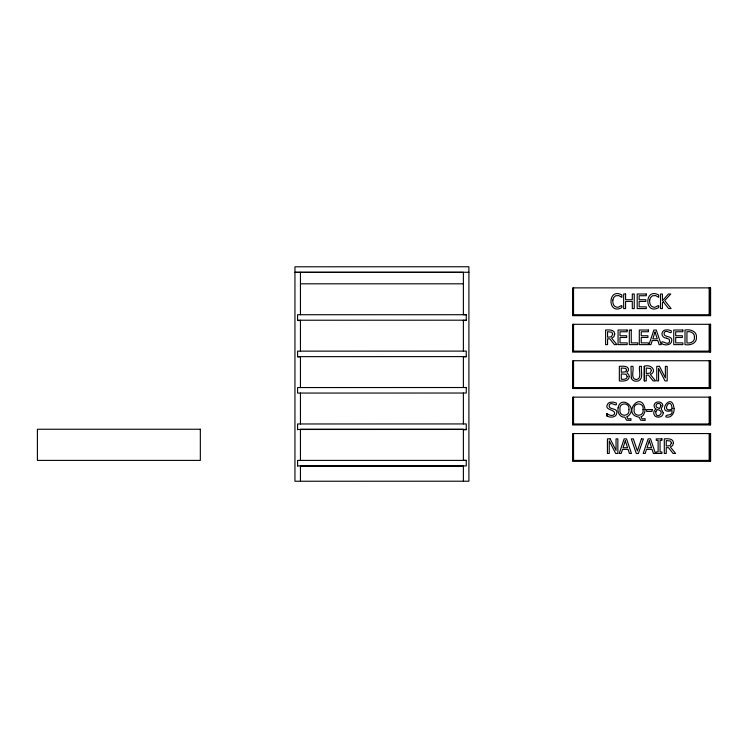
<?xml version="1.0" encoding="UTF-8"?>
<svg xmlns="http://www.w3.org/2000/svg" width="748" height="748" viewBox="0 0 748 748"><rect width="100%" height="100%" fill="white"/><g stroke="black" fill="none" stroke-linecap="round" stroke-linejoin="round"><path stroke-width="1.12" d="M618.091 407.856C617.119 412.185 619.84 417.739 624.87 417.16L626.544 420.189L630.929 420.432L630.929 418.665L627.946 418.871L626.74 416.748A5.423 5.423 0 0 0 629.162 415.103C637.212 406.445 620.513 395.112 618.091 407.856M468.903 272.272L294.946 272.309L294.946 481.245L468.903 481.207L468.903 272.272L468.893 266.756L294.946 266.793L294.946 272.309L463.386 272.309L463.386 314.684L466.266 314.684L466.266 320.471L463.386 320.471M300.453 283.81L463.386 283.81M466.266 314.721L297.582 314.721L297.582 320.509L300.453 320.509M572.585 314.721L710.6 314.721M297.582 320.228L466.266 320.191M572.585 351.139L710.6 351.139M297.582 356.646L466.266 356.609M300.453 356.815L297.582 356.815L297.582 351.139L466.266 351.102L466.266 356.777L463.386 356.777M644.318 366.342C650.33 363.556 657.819 370.84 650.414 374.58L655.603 380.919L653.088 380.919L648.469 375.122L646.253 375.122L646.253 380.919L644.318 380.919L644.318 366.342L644.318 380.919M572.585 387.558L710.6 387.558M606.918 413.569C608.863 415.196 612.836 416.664 614.613 414.009C615.641 408.791 603.318 410.708 607.797 403.855A4.647 4.647 0 0 1 609.975 402.321L613.117 402.087L616.268 402.966C617.577 408.249 611.051 400.61 609.246 405.061C607.974 410.278 617.418 407.342 616.838 412.718C616.689 417.636 610.218 418.029 606.918 416L606.918 413.569L606.918 416M572.585 423.976L710.6 423.976M297.582 429.483L466.266 429.446M463.386 429.782L466.266 429.782L466.266 423.938L297.582 423.976L297.582 429.82M297.582 465.911L466.266 465.911L466.266 460.357L463.386 460.357L463.386 429.249L300.453 429.249L300.453 460.394M466.266 460.394L297.582 460.394L297.582 465.948M572.585 460.394L710.6 460.394M300.453 466.144L463.386 466.144M666.711 338.218C663.326 338.339 660.475 334.515 662.728 331.607A4.647 4.647 0 0 1 664.907 330.074L668.048 329.831L671.199 330.709C672.508 336.002 665.982 328.353 664.177 332.813C662.906 338.031 672.349 335.085 671.769 340.462C671.629 345.38 665.15 345.782 661.849 343.743C660.493 338.218 667.599 346.52 669.544 341.761L669.32 339.349L666.711 338.218M631.303 378.058C632.154 381.087 635.884 381.751 638.521 380.891C643.906 378.376 640.531 370.671 641.532 366.342L639.596 366.342C638.437 369.867 642.42 379.03 636.258 379.573C630.096 379.04 634.098 369.849 632.93 366.342L630.985 366.342L631.303 378.058M710.123 287.877L710.123 315.675M710.123 324.305L710.123 352.093M710.123 360.723L710.123 388.511M710.123 397.141L710.123 424.939M710.123 433.56L710.123 461.357M709.16 287.877L709.16 314.721M709.16 324.305L709.16 351.139M709.16 360.723L709.16 387.558M709.16 397.141L709.16 423.976M709.16 433.56L709.16 460.394M573.548 287.877L573.548 314.721M573.548 324.305L573.548 351.139M573.548 360.723L573.548 387.558M573.548 397.141L573.548 423.976M573.548 433.56L573.548 460.394M463.386 320.191L463.386 351.102M463.386 356.609L463.386 387.52M463.386 393.027L463.386 423.938M463.386 465.873L463.386 481.245M300.453 272.309L300.453 314.721M300.453 320.228L300.453 351.139M300.453 356.646L300.453 387.558M300.453 393.065L300.453 423.976M300.453 465.911L300.453 481.245M672.087 408.277L672.05 409.203C660.419 413.56 670.61 395.019 672.087 408.277M645.066 409.586L644.785 412.167L643.355 415.103A5.423 5.423 0 0 1 640.933 416.748L642.13 418.871L645.113 418.665L645.113 420.432L640.737 420.189L639.063 417.16C621.177 414.327 641.644 389.184 645.066 409.586M628.862 409.586C630.284 417.094 618.577 417.085 619.999 409.586C618.559 402.05 630.293 402.059 628.862 409.586M643.046 409.586C644.467 417.094 632.771 417.085 634.182 409.586C632.743 402.05 644.486 402.059 643.046 409.586M674.06 408.698C674.631 413.317 670.863 418.487 665.86 416.945C665.103 413.448 673.125 417.066 672.041 410.587C654.977 415.364 672.115 389.923 674.06 408.698M612.874 299.976C612.453 302.706 613.332 306.399 616.417 307.091C618.83 308.728 622.962 302.51 621.84 307.596C607.348 315.675 607.395 286.998 621.84 294.974L621.84 297.321L618.83 295.591L615.557 295.778L613.547 297.751L612.874 299.976M649.713 299.976C649.292 302.706 650.162 306.399 653.256 307.091C655.669 308.728 659.801 302.51 658.679 307.596C644.187 315.675 644.234 286.998 658.679 294.974L658.679 297.321L655.669 295.591L652.396 295.778L650.386 297.751L649.713 299.976M694.471 337.311C694.976 341.556 690.554 343.641 686.935 342.949L686.935 331.701C690.526 331.027 694.92 333.112 694.471 337.311M627.217 376.524C627.245 379.554 623.393 379.386 621.279 379.264L621.279 373.878L626.029 374.262L627.217 376.524M660.942 405.687L659.484 408.614L656.819 407.267A2.085 2.085 0 0 1 656.033 405.566C655.996 402.639 661.064 402.761 660.942 405.687M663.224 412.803C663.383 417.608 655.744 418.852 654.042 414.551C653.191 412.503 654.145 409.988 656.192 409.081C654.191 408.118 653.397 405.425 654.771 403.63A4.189 4.189 0 0 1 656.725 402.228C659.222 401.283 662.915 402.62 662.859 405.668C660.082 409.988 661.522 408.558 663.224 412.803M629.236 376.45C629.19 381.424 622.794 381.265 619.344 380.919L619.344 366.342C622.401 366.137 629.545 365.445 628.414 370.606C624.692 373.28 629.171 373.112 629.236 376.45M696.491 337.339C696.865 343.584 690.011 345.604 685 344.622L685 330.036C690.002 328.97 696.986 331.168 696.491 337.339M655.8 411.746C655.519 420.984 666.898 411.353 657.361 409.567L655.8 411.746M614.744 333.991L613.93 336.675L611.724 338.274L616.913 344.622L614.398 344.622L609.77 338.825L607.563 338.825L607.563 344.622L605.618 344.622L605.618 330.036C608.76 329.859 614.716 329.335 614.744 333.991M673.434 442.835L672.62 445.518L670.414 447.108L675.603 453.456L673.088 453.456L668.46 447.659L666.253 447.659L666.253 453.456L664.308 453.456L664.308 438.88C667.45 438.702 673.406 438.178 673.434 442.835M612.715 334.141L611.378 336.834L607.563 337.208L607.563 331.701L611.799 332.206L612.715 334.141M651.415 370.447L650.068 373.14L646.253 373.514L646.253 368.007L650.489 368.502L651.415 370.447M671.405 442.975L670.068 445.668L666.253 446.042L666.253 440.544L670.489 441.04L671.405 442.975M626.534 369.905L625.721 371.784L621.279 372.27L621.279 367.997L625.786 368.381L626.534 369.905M652.247 340.546L650.928 344.622L648.974 344.622L653.883 330.036L656.277 330.036L661.195 344.622L659.147 344.622L657.819 340.546L652.247 340.546M622.514 449.38L621.195 453.456L619.232 453.456L624.15 438.88L626.544 438.88L631.452 453.456L629.414 453.456L628.086 449.38L622.514 449.38M646.506 449.38L645.187 453.456L643.224 453.456L648.142 438.88L650.536 438.88L655.444 453.456L653.397 453.456L652.078 449.38L646.506 449.38M655.033 332.019L652.789 338.891L657.286 338.891L655.033 332.019M625.3 440.853L623.056 447.725L627.553 447.725L625.3 440.853M649.292 440.853L647.048 447.725L651.536 447.725L649.292 440.853M641.429 438.88L637.39 450.979L633.36 438.88L631.284 438.88L636.296 453.456L638.39 453.456L643.402 438.88L641.429 438.88M663.28 301.799L662.429 302.762L662.429 308.587L660.493 308.587L660.493 294.011L662.429 294.011L662.429 300.715L668.403 294.011L670.76 294.011L664.729 300.518L671.115 308.587L668.6 308.587L663.28 301.799M710.6 287.877L572.585 287.877L572.585 315.675L710.6 315.675L710.6 287.877M625.59 294.011L623.654 294.011L623.654 308.587L625.59 308.587L625.59 301.453L632.294 301.453L632.294 308.587L634.239 308.587L634.239 294.011L632.294 294.011L632.294 299.724L625.59 299.724L625.59 294.011M646.309 294.011L637.193 294.011L637.193 308.587L646.309 308.587L646.309 306.867L639.129 306.867L639.129 301.453L645.823 301.453L645.823 299.724L639.129 299.724L639.129 295.731L646.309 295.731L646.309 294.011M710.6 324.305L572.585 324.305L572.585 352.093L710.6 352.093L710.6 324.305M627.179 330.036L618.063 330.036L618.063 344.622L627.179 344.622L627.179 342.893L620.008 342.893L620.008 337.479L626.693 337.479L626.693 335.759L620.008 335.759L620.008 331.757L627.179 331.757L627.179 330.036M631.256 330.036L629.32 330.036L629.32 344.622L637.764 344.622L637.764 342.893L631.256 342.893L631.256 330.036M648.413 330.036L639.297 330.036L639.297 344.622L648.413 344.622L648.413 342.893L641.232 342.893L641.232 337.479L647.927 337.479L647.918 335.759L641.232 335.759L641.232 331.757L648.413 331.757L648.413 330.036M682.859 330.036L673.742 330.036L673.742 344.622L682.859 344.622L682.859 342.893L675.687 342.893L675.687 337.479L682.372 337.479L682.372 335.759L675.687 335.759L675.687 331.757L682.859 331.757L682.859 330.036M710.6 360.723L572.585 360.723L572.585 388.511L710.6 388.511L710.6 360.723M659.512 366.342L656.763 366.342L656.763 380.919L658.567 380.919L658.567 368.353L665.019 380.919L667.188 380.919L667.188 366.342L665.374 366.342L665.374 377.89L659.512 366.342M466.266 387.52L297.582 387.558L297.582 393.065L466.266 393.027L466.266 387.52M710.6 397.141L572.585 397.141L572.585 424.939L710.6 424.939L710.6 397.141M652.116 409.605L646.59 409.605L646.59 411.372L652.116 411.372L652.116 409.605M200.333 429.249L37.4 429.249L37.4 460.394L200.333 460.394L200.333 429.249M710.6 433.56L572.585 433.56L572.585 461.357L710.6 461.357L710.6 433.56M610.181 438.88L607.423 438.88L607.423 453.456L609.237 453.456L609.237 440.881L615.679 453.456L617.857 453.456L617.857 438.88L616.043 438.88L616.043 450.418L610.181 438.88M661.924 438.88L656.258 438.88L656.258 440.366L658.118 440.366L658.118 451.97L656.258 451.97L656.258 453.456L661.924 453.456L661.924 451.97L660.063 451.97L660.063 440.366L661.924 440.366L661.924 438.88"/></g></svg>
